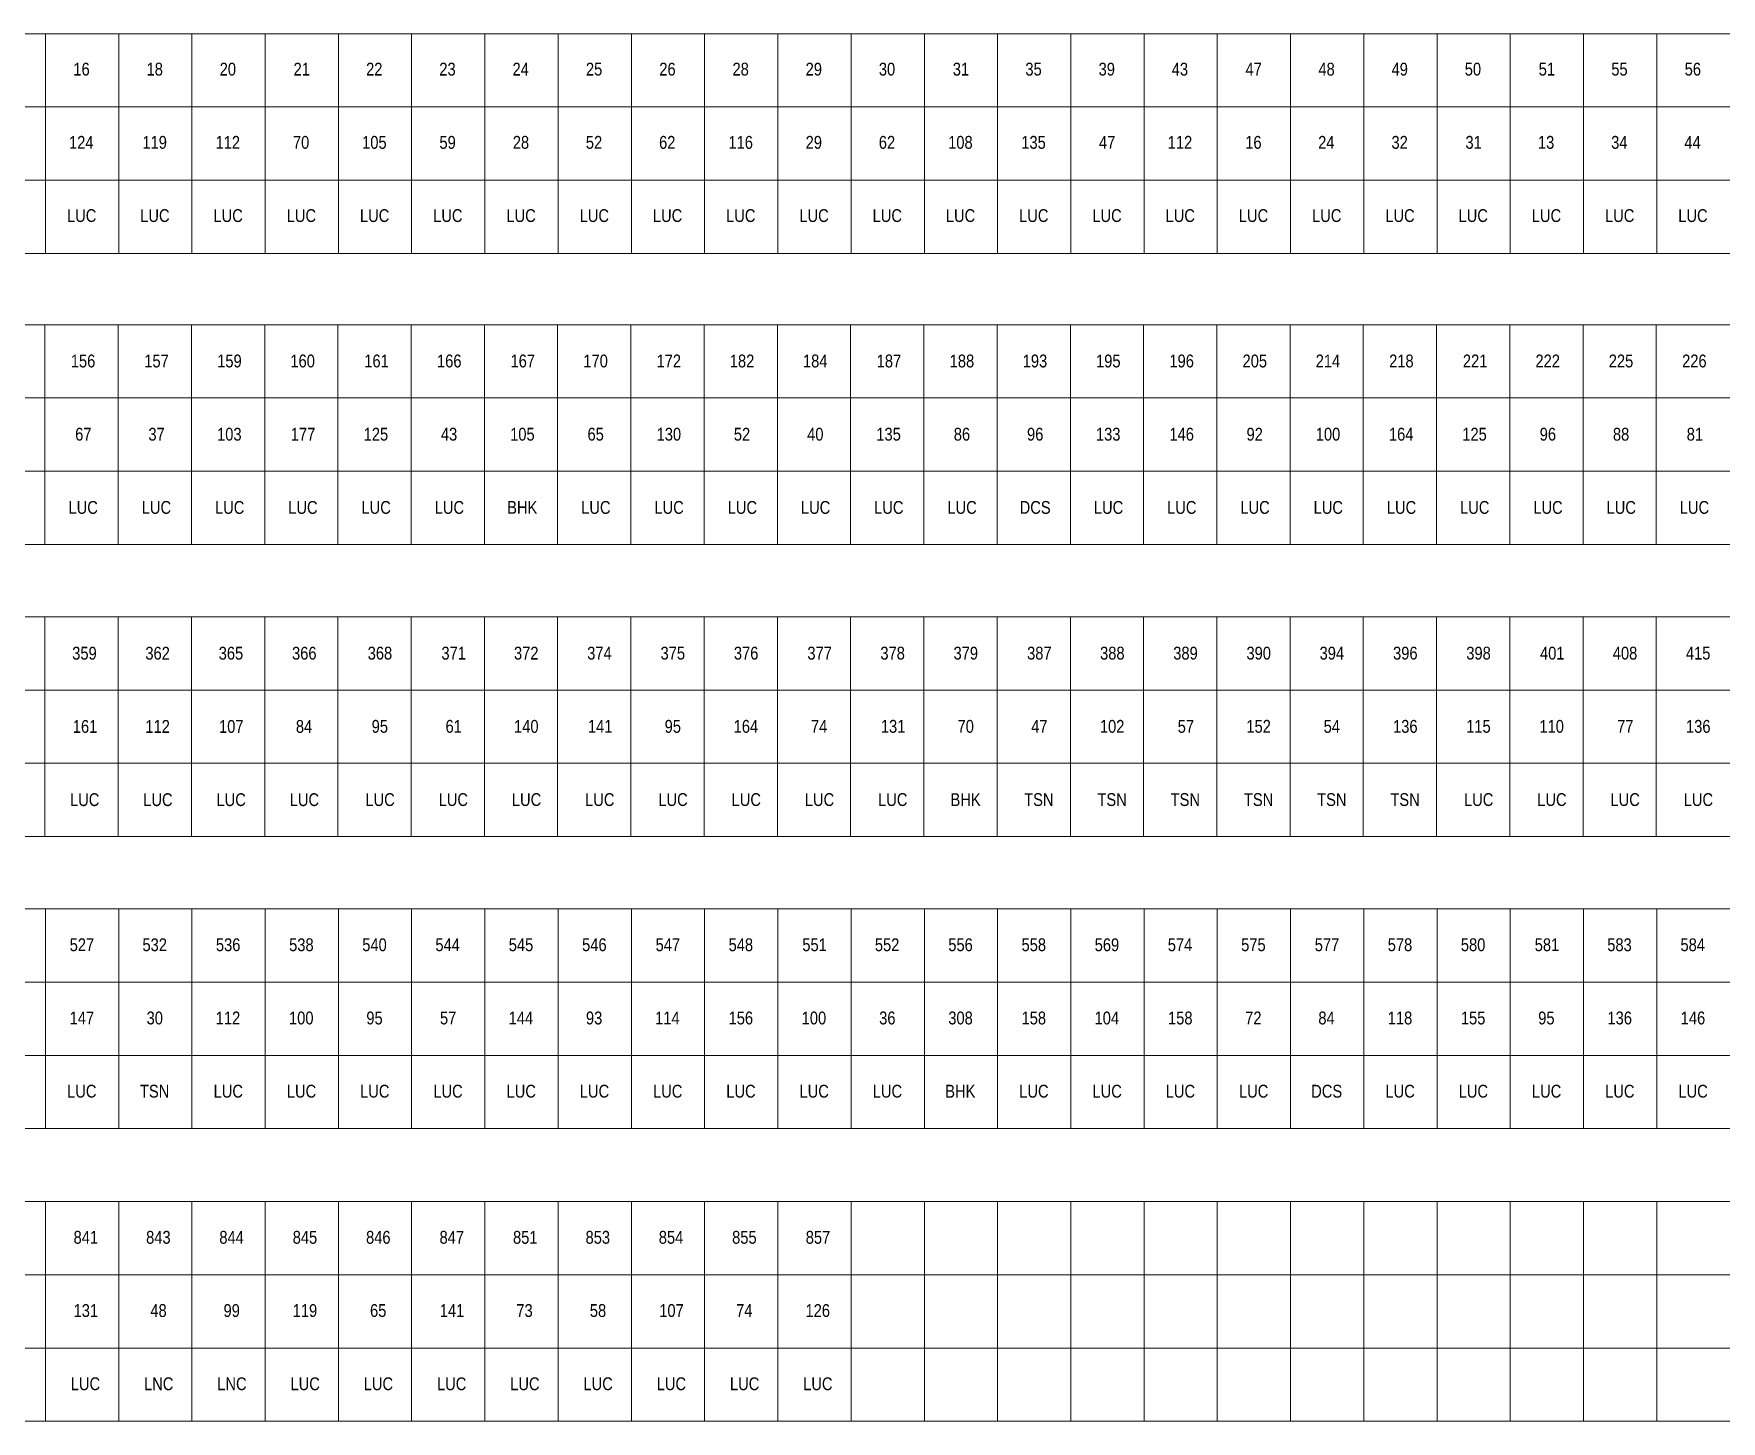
# Model space of a CAD drawing. Header units: metres. Extents: x 545779 to 547235, y 1841259 to 1843294.
# Drawn here: x 546036.8 to 546497.6, y 1841259 to 1841638 of the extents above; entities that cross this region are included whole.
import ezdxf
from ezdxf.enums import TextEntityAlignment as Align

# ---------------------------------------------------------------- set-up
doc = ezdxf.new("R2010")
doc.units = ezdxf.units.M
doc.header["$MEASUREMENT"] = 0
doc.layers.add('Level 13', color=7, linetype='Continuous', lineweight=0)
doc.layers.add('Level 61', color=7, linetype='Continuous', lineweight=0)
doc.styles.add('Style-vnarialNarrowI', font='vnarialNarrowI.shx')

# ---------------------------------------------------------------- blocks, each defined once
blk = doc.blocks.new('123')
at = {"color": 0, "linetype": 'ByBlock', "lineweight": -2, "flags": 128}
blk.add_lwpolyline([(0, -20), (1400, -20), (1400, -80), (0, -80), (0, -20)], close=True, dxfattribs=at)
for points in [[(240, -20), (240, -80)], [(260, -20), (260, -80)], [(280, -20), (280, -80)], [(300, -20), (300, -80)], [(320, -20), (320, -80)], [(340, -20), (340, -80)], [(360, -20), (360, -80)], [(380, -20), (380, -80)], [(400, -20), (400, -80)], [(420, -20), (420, -80)], [(440, -20), (440, -80)], [(460, -20), (460, -80)], [(480, -20), (480, -80)], [(500, -20), (500, -80)], [(520, -20), (520, -80)], [(540, -20), (540, -80)], [(560, -20), (560, -80)], [(580, -20), (580, -80)], [(600, -20), (600, -80)], [(620, -20), (620, -80)], [(640, -20), (640, -80)], [(660, -20), (660, -80)], [(680, -20), (680, -80)], [(0, -40), (1400, -40)], [(0, -60), (1400, -60)]]:
    blk.add_lwpolyline(points, dxfattribs=at)
blk = doc.blocks.new('N_THUA_25')
at = {"layer": 'Level 13', "color": 230, "linetype": 'Continuous', "lineweight": 0, "style": 'Style-vnarialNarrowI'}
for s, p in [('16', (0.163927, -0.01001)), ('124', (0.097401, -20.01001)), ('LUC', (0.194291, -40.01001))]:
    blk.add_text(s, height=3.49998, dxfattribs=at).set_placement(p, align=Align.MIDDLE_CENTER)
blk = doc.blocks.new('N_THUA_28')
at = {"layer": 'Level 13', "color": 230, "linetype": 'Continuous', "lineweight": 0, "style": 'Style-vnarialNarrowI'}
for s, p in [('18', (0.153379, -0.01001)), ('119', (0.13329, -20.01001)), ('LUC', (0.194291, -40.01001))]:
    blk.add_text(s, height=3.49998, dxfattribs=at).set_placement(p, align=Align.MIDDLE_CENTER)
blk = doc.blocks.new('N_THUA_31')
at = {"layer": 'Level 13', "color": 230, "linetype": 'Continuous', "lineweight": 0, "style": 'Style-vnarialNarrowI'}
for s, p in [('20', (0.11984, -0.01001)), ('112', (0.107816, -20.01001)), ('LUC', (0.194291, -40.01001))]:
    blk.add_text(s, height=3.49998, dxfattribs=at).set_placement(p, align=Align.MIDDLE_CENTER)
blk = doc.blocks.new('N_THUA_33')
at = {"layer": 'Level 13', "color": 230, "linetype": 'Continuous', "lineweight": 0, "style": 'Style-vnarialNarrowI'}
for s, p in [('21', (0.29984, -0.01001)), ('70', (0.11984, -20.01001)), ('LUC', (0.194291, -40.01001))]:
    blk.add_text(s, height=3.49998, dxfattribs=at).set_placement(p, align=Align.MIDDLE_CENTER)
blk = doc.blocks.new('N_THUA_35')
at = {"layer": 'Level 13', "color": 230, "linetype": 'Continuous', "lineweight": 0, "style": 'Style-vnarialNarrowI'}
for s, p in [('22', (0.102964, -0.01001)), ('105', (0.128831, -20.01001)), ('LUC', (0.194291, -40.01001))]:
    blk.add_text(s, height=3.49998, dxfattribs=at).set_placement(p, align=Align.MIDDLE_CENTER)
blk = doc.blocks.new('N_THUA_37')
at = {"layer": 'Level 13', "color": 230, "linetype": 'Continuous', "lineweight": 0, "style": 'Style-vnarialNarrowI'}
for s, p in [('23', (0.094633, -0.01001)), ('59', (0.128438, -20.01001)), ('LUC', (0.194291, -40.01001))]:
    blk.add_text(s, height=3.49998, dxfattribs=at).set_placement(p, align=Align.MIDDLE_CENTER)
blk = doc.blocks.new('N_THUA_39')
at = {"layer": 'Level 13', "color": 230, "linetype": 'Continuous', "lineweight": 0, "style": 'Style-vnarialNarrowI'}
for s, p in [('24', (0.092549, -0.01001)), ('28', (0.153379, -20.01001)), ('LUC', (0.194291, -40.01001))]:
    blk.add_text(s, height=3.49998, dxfattribs=at).set_placement(p, align=Align.MIDDLE_CENTER)
blk = doc.blocks.new('N_THUA_41')
at = {"layer": 'Level 13', "color": 230, "linetype": 'Continuous', "lineweight": 0, "style": 'Style-vnarialNarrowI'}
for s, p in [('25', (0.133979, -0.01001)), ('52', (0.102964, -20.01001)), ('LUC', (0.194291, -40.01001))]:
    blk.add_text(s, height=3.49998, dxfattribs=at).set_placement(p, align=Align.MIDDLE_CENTER)
blk = doc.blocks.new('N_THUA_43')
at = {"layer": 'Level 13', "color": 230, "linetype": 'Continuous', "lineweight": 0, "style": 'Style-vnarialNarrowI'}
for s, p in [('26', (0.163927, -0.01001)), ('62', (0.102964, -20.01001)), ('LUC', (0.194291, -40.01001))]:
    blk.add_text(s, height=3.49998, dxfattribs=at).set_placement(p, align=Align.MIDDLE_CENTER)
blk = doc.blocks.new('N_THUA_46')
at = {"layer": 'Level 13', "color": 230, "linetype": 'Continuous', "lineweight": 0, "style": 'Style-vnarialNarrowI'}
for s, p in [('28', (0.153379, -0.01001)), ('116', (0.158779, -20.01001)), ('LUC', (0.194291, -40.01001))]:
    blk.add_text(s, height=3.49998, dxfattribs=at).set_placement(p, align=Align.MIDDLE_CENTER)
blk = doc.blocks.new('N_THUA_48')
at = {"layer": 'Level 13', "color": 230, "linetype": 'Continuous', "lineweight": 0, "style": 'Style-vnarialNarrowI'}
for s, p in [('29', (0.128438, -0.01001)), ('29', (0.128438, -20.01001)), ('LUC', (0.194291, -40.01001))]:
    blk.add_text(s, height=3.49998, dxfattribs=at).set_placement(p, align=Align.MIDDLE_CENTER)
blk = doc.blocks.new('N_THUA_50')
at = {"layer": 'Level 13', "color": 230, "linetype": 'Continuous', "lineweight": 0, "style": 'Style-vnarialNarrowI'}
for s, p in [('30', (0.11984, -0.01001)), ('62', (0.102964, -20.01001)), ('LUC', (0.194291, -40.01001))]:
    blk.add_text(s, height=3.49998, dxfattribs=at).set_placement(p, align=Align.MIDDLE_CENTER)
blk = doc.blocks.new('N_THUA_52')
at = {"layer": 'Level 13', "color": 230, "linetype": 'Continuous', "lineweight": 0, "style": 'Style-vnarialNarrowI'}
for s, p in [('31', (0.29984, -0.01001)), ('108', (0.158231, -20.01001)), ('LUC', (0.194291, -40.01001))]:
    blk.add_text(s, height=3.49998, dxfattribs=at).set_placement(p, align=Align.MIDDLE_CENTER)
blk = doc.blocks.new('N_THUA_57')
at = {"layer": 'Level 13', "color": 230, "linetype": 'Continuous', "lineweight": 0, "style": 'Style-vnarialNarrowI'}
for s, p in [('35', (0.133979, -0.01001)), ('135', (0.128831, -20.01001)), ('LUC', (0.194291, -40.01001))]:
    blk.add_text(s, height=3.49998, dxfattribs=at).set_placement(p, align=Align.MIDDLE_CENTER)
blk = doc.blocks.new('N_THUA_62')
at = {"layer": 'Level 13', "color": 230, "linetype": 'Continuous', "lineweight": 0, "style": 'Style-vnarialNarrowI'}
for s, p in [('39', (0.128438, -0.01001)), ('47', (0.234422, -20.01001)), ('LUC', (0.194291, -40.01001))]:
    blk.add_text(s, height=3.49998, dxfattribs=at).set_placement(p, align=Align.MIDDLE_CENTER)
blk = doc.blocks.new('N_THUA_67')
at = {"layer": 'Level 13', "color": 230, "linetype": 'Continuous', "lineweight": 0, "style": 'Style-vnarialNarrowI'}
for s, p in [('43', (0.094633, -0.01001)), ('112', (0.107816, -20.01001)), ('LUC', (0.194291, -40.01001))]:
    blk.add_text(s, height=3.49998, dxfattribs=at).set_placement(p, align=Align.MIDDLE_CENTER)
blk = doc.blocks.new('N_THUA_72')
at = {"layer": 'Level 13', "color": 230, "linetype": 'Continuous', "lineweight": 0, "style": 'Style-vnarialNarrowI'}
for s, p in [('47', (0.234422, -0.01001)), ('16', (0.163927, -20.01001)), ('LUC', (0.194291, -40.01001))]:
    blk.add_text(s, height=3.49998, dxfattribs=at).set_placement(p, align=Align.MIDDLE_CENTER)
blk = doc.blocks.new('N_THUA_74')
at = {"layer": 'Level 13', "color": 230, "linetype": 'Continuous', "lineweight": 0, "style": 'Style-vnarialNarrowI'}
for s, p in [('48', (0.153379, -0.01001)), ('24', (0.092549, -20.01001)), ('LUC', (0.194291, -40.01001))]:
    blk.add_text(s, height=3.49998, dxfattribs=at).set_placement(p, align=Align.MIDDLE_CENTER)
blk = doc.blocks.new('N_THUA_76')
at = {"layer": 'Level 13', "color": 230, "linetype": 'Continuous', "lineweight": 0, "style": 'Style-vnarialNarrowI'}
for s, p in [('49', (0.128438, -0.01001)), ('32', (0.102964, -20.01001)), ('LUC', (0.194291, -40.01001))]:
    blk.add_text(s, height=3.49998, dxfattribs=at).set_placement(p, align=Align.MIDDLE_CENTER)
blk = doc.blocks.new('N_THUA_78')
at = {"layer": 'Level 13', "color": 230, "linetype": 'Continuous', "lineweight": 0, "style": 'Style-vnarialNarrowI'}
for s, p in [('50', (0.11984, -0.01001)), ('31', (0.29984, -20.01001)), ('LUC', (0.194291, -40.01001))]:
    blk.add_text(s, height=3.49998, dxfattribs=at).set_placement(p, align=Align.MIDDLE_CENTER)
blk = doc.blocks.new('N_THUA_80')
at = {"layer": 'Level 13', "color": 230, "linetype": 'Continuous', "lineweight": 0, "style": 'Style-vnarialNarrowI'}
for s, p in [('51', (0.29984, -0.01001)), ('13', (0.094633, -20.01001)), ('LUC', (0.194291, -40.01001))]:
    blk.add_text(s, height=3.49998, dxfattribs=at).set_placement(p, align=Align.MIDDLE_CENTER)
blk = doc.blocks.new('N_THUA_85')
at = {"layer": 'Level 13', "color": 230, "linetype": 'Continuous', "lineweight": 0, "style": 'Style-vnarialNarrowI'}
for s, p in [('55', (0.133979, -0.01001)), ('34', (0.092549, -20.01001)), ('LUC', (0.194291, -40.01001))]:
    blk.add_text(s, height=3.49998, dxfattribs=at).set_placement(p, align=Align.MIDDLE_CENTER)
blk = doc.blocks.new('N_THUA_87')
at = {"layer": 'Level 13', "color": 230, "linetype": 'Continuous', "lineweight": 0, "style": 'Style-vnarialNarrowI'}
for s, p in [('56', (0.163927, -0.01001)), ('44', (0.092549, -20.01001)), ('LUC', (0.194291, -40.01001))]:
    blk.add_text(s, height=3.49998, dxfattribs=at).set_placement(p, align=Align.MIDDLE_CENTER)
blk = doc.blocks.new('N_THUA_233')
at = {"layer": 'Level 13', "color": 230, "linetype": 'Continuous', "lineweight": 0, "style": 'Style-vnarialNarrowI'}
for s, p in [('156', (0.168779, -0.01001)), ('67', (0.244422, -20.01001)), ('LUC', (0.204291, -40.01001))]:
    blk.add_text(s, height=3.49998, dxfattribs=at).set_placement(p, align=Align.MIDDLE_CENTER)
blk = doc.blocks.new('N_THUA_235')
at = {"layer": 'Level 13', "color": 230, "linetype": 'Continuous', "lineweight": 0, "style": 'Style-vnarialNarrowI'}
for s, p in [('157', (0.239274, -0.01001)), ('37', (0.244422, -20.01001)), ('LUC', (0.204291, -40.01001))]:
    blk.add_text(s, height=3.49998, dxfattribs=at).set_placement(p, align=Align.MIDDLE_CENTER)
blk = doc.blocks.new('N_THUA_238')
at = {"layer": 'Level 13', "color": 230, "linetype": 'Continuous', "lineweight": 0, "style": 'Style-vnarialNarrowI'}
for s, p in [('159', (0.14329, -0.01001)), ('103', (0.109485, -20.01001)), ('LUC', (0.204291, -40.01001))]:
    blk.add_text(s, height=3.49998, dxfattribs=at).set_placement(p, align=Align.MIDDLE_CENTER)
blk = doc.blocks.new('N_THUA_240')
at = {"layer": 'Level 13', "color": 230, "linetype": 'Continuous', "lineweight": 0, "style": 'Style-vnarialNarrowI'}
for s, p in [('160', (0.134692, -0.01001)), ('177', (0.239274, -20.01001)), ('LUC', (0.204291, -40.01001))]:
    blk.add_text(s, height=3.49998, dxfattribs=at).set_placement(p, align=Align.MIDDLE_CENTER)
blk = doc.blocks.new('N_THUA_242')
at = {"layer": 'Level 13', "color": 230, "linetype": 'Continuous', "lineweight": 0, "style": 'Style-vnarialNarrowI'}
for s, p in [('161', (0.304692, -0.01001)), ('125', (0.138831, -20.01001)), ('LUC', (0.204291, -40.01001))]:
    blk.add_text(s, height=3.49998, dxfattribs=at).set_placement(p, align=Align.MIDDLE_CENTER)
blk = doc.blocks.new('N_THUA_248')
at = {"layer": 'Level 13', "color": 230, "linetype": 'Continuous', "lineweight": 0, "style": 'Style-vnarialNarrowI'}
for s, p in [('166', (0.168779, -0.01001)), ('43', (0.104633, -20.01001)), ('LUC', (0.204291, -40.01001))]:
    blk.add_text(s, height=3.49998, dxfattribs=at).set_placement(p, align=Align.MIDDLE_CENTER)
blk = doc.blocks.new('N_THUA_250')
at = {"layer": 'Level 13', "color": 230, "linetype": 'Continuous', "lineweight": 0, "style": 'Style-vnarialNarrowI'}
for s, p in [('167', (0.239274, -0.01001)), ('105', (0.138831, -20.01001)), ('BHK', (0.100368, -40.01001))]:
    blk.add_text(s, height=3.49998, dxfattribs=at).set_placement(p, align=Align.MIDDLE_CENTER)
blk = doc.blocks.new('N_THUA_254')
at = {"layer": 'Level 13', "color": 230, "linetype": 'Continuous', "lineweight": 0, "style": 'Style-vnarialNarrowI'}
for s, p in [('170', (0.134692, -0.01001)), ('65', (0.143979, -20.01001)), ('LUC', (0.204291, -40.01001))]:
    blk.add_text(s, height=3.49998, dxfattribs=at).set_placement(p, align=Align.MIDDLE_CENTER)
blk = doc.blocks.new('N_THUA_257')
at = {"layer": 'Level 13', "color": 230, "linetype": 'Continuous', "lineweight": 0, "style": 'Style-vnarialNarrowI'}
for s, p in [('172', (0.117816, -0.01001)), ('130', (0.134692, -20.01001)), ('LUC', (0.204291, -40.01001))]:
    blk.add_text(s, height=3.49998, dxfattribs=at).set_placement(p, align=Align.MIDDLE_CENTER)
blk = doc.blocks.new('N_THUA_267')
at = {"layer": 'Level 13', "color": 230, "linetype": 'Continuous', "lineweight": 0, "style": 'Style-vnarialNarrowI'}
for s, p in [('182', (0.117816, -0.01001)), ('52', (0.112964, -20.01001)), ('LUC', (0.204291, -40.01001))]:
    blk.add_text(s, height=3.49998, dxfattribs=at).set_placement(p, align=Align.MIDDLE_CENTER)
blk = doc.blocks.new('N_THUA_270')
at = {"layer": 'Level 13', "color": 230, "linetype": 'Continuous', "lineweight": 0, "style": 'Style-vnarialNarrowI'}
for s, p in [('184', (0.107401, -0.01001)), ('40', (0.12984, -20.01001)), ('LUC', (0.204291, -40.01001))]:
    blk.add_text(s, height=3.49998, dxfattribs=at).set_placement(p, align=Align.MIDDLE_CENTER)
blk = doc.blocks.new('N_THUA_274')
at = {"layer": 'Level 13', "color": 230, "linetype": 'Continuous', "lineweight": 0, "style": 'Style-vnarialNarrowI'}
for s, p in [('187', (0.239274, -0.01001)), ('135', (0.138831, -20.01001)), ('LUC', (0.204291, -40.01001))]:
    blk.add_text(s, height=3.49998, dxfattribs=at).set_placement(p, align=Align.MIDDLE_CENTER)
blk = doc.blocks.new('N_THUA_276')
at = {"layer": 'Level 13', "color": 230, "linetype": 'Continuous', "lineweight": 0, "style": 'Style-vnarialNarrowI'}
for s, p in [('188', (0.168231, -0.01001)), ('86', (0.173927, -20.01001)), ('LUC', (0.204291, -40.01001))]:
    blk.add_text(s, height=3.49998, dxfattribs=at).set_placement(p, align=Align.MIDDLE_CENTER)
blk = doc.blocks.new('N_THUA_282')
at = {"layer": 'Level 13', "color": 230, "linetype": 'Continuous', "lineweight": 0, "style": 'Style-vnarialNarrowI'}
for s, p in [('193', (0.109485, -0.01001)), ('96', (0.173927, -20.01001)), ('DCS', (0.156523, -40.01001))]:
    blk.add_text(s, height=3.49998, dxfattribs=at).set_placement(p, align=Align.MIDDLE_CENTER)
blk = doc.blocks.new('N_THUA_285')
at = {"layer": 'Level 13', "color": 230, "linetype": 'Continuous', "lineweight": 0, "style": 'Style-vnarialNarrowI'}
for s, p in [('195', (0.138831, -0.01001)), ('133', (0.109485, -20.01001)), ('LUC', (0.204291, -40.01001))]:
    blk.add_text(s, height=3.49998, dxfattribs=at).set_placement(p, align=Align.MIDDLE_CENTER)
blk = doc.blocks.new('N_THUA_287')
at = {"layer": 'Level 13', "color": 230, "linetype": 'Continuous', "lineweight": 0, "style": 'Style-vnarialNarrowI'}
for s, p in [('196', (0.168779, -0.01001)), ('146', (0.168779, -20.01001)), ('LUC', (0.204291, -40.01001))]:
    blk.add_text(s, height=3.49998, dxfattribs=at).set_placement(p, align=Align.MIDDLE_CENTER)
blk = doc.blocks.new('N_THUA_297')
at = {"layer": 'Level 13', "color": 230, "linetype": 'Continuous', "lineweight": 0, "style": 'Style-vnarialNarrowI'}
for s, p in [('205', (0.138831, -0.01001)), ('92', (0.112964, -20.01001)), ('LUC', (0.204291, -40.01001))]:
    blk.add_text(s, height=3.49998, dxfattribs=at).set_placement(p, align=Align.MIDDLE_CENTER)
blk = doc.blocks.new('N_THUA_307')
at = {"layer": 'Level 13', "color": 230, "linetype": 'Continuous', "lineweight": 0, "style": 'Style-vnarialNarrowI'}
for s, p in [('214', (0.107401, -0.01001)), ('100', (0.134692, -20.01001)), ('LUC', (0.204291, -40.01001))]:
    blk.add_text(s, height=3.49998, dxfattribs=at).set_placement(p, align=Align.MIDDLE_CENTER)
blk = doc.blocks.new('N_THUA_311')
at = {"layer": 'Level 13', "color": 230, "linetype": 'Continuous', "lineweight": 0, "style": 'Style-vnarialNarrowI'}
for s, p in [('218', (0.168231, -0.01001)), ('164', (0.107401, -20.01001)), ('LUC', (0.204291, -40.01001))]:
    blk.add_text(s, height=3.49998, dxfattribs=at).set_placement(p, align=Align.MIDDLE_CENTER)
blk = doc.blocks.new('N_THUA_315')
at = {"layer": 'Level 13', "color": 230, "linetype": 'Continuous', "lineweight": 0, "style": 'Style-vnarialNarrowI'}
for s, p in [('221', (0.304692, -0.01001)), ('125', (0.138831, -20.01001)), ('LUC', (0.204291, -40.01001))]:
    blk.add_text(s, height=3.49998, dxfattribs=at).set_placement(p, align=Align.MIDDLE_CENTER)
blk = doc.blocks.new('N_THUA_317')
at = {"layer": 'Level 13', "color": 230, "linetype": 'Continuous', "lineweight": 0, "style": 'Style-vnarialNarrowI'}
for s, p in [('222', (0.117816, -0.01001)), ('96', (0.173927, -20.01001)), ('LUC', (0.204291, -40.01001))]:
    blk.add_text(s, height=3.49998, dxfattribs=at).set_placement(p, align=Align.MIDDLE_CENTER)
blk = doc.blocks.new('N_THUA_321')
at = {"layer": 'Level 13', "color": 230, "linetype": 'Continuous', "lineweight": 0, "style": 'Style-vnarialNarrowI'}
for s, p in [('225', (0.138831, -0.01001)), ('88', (0.163379, -20.01001)), ('LUC', (0.204291, -40.01001))]:
    blk.add_text(s, height=3.49998, dxfattribs=at).set_placement(p, align=Align.MIDDLE_CENTER)
blk = doc.blocks.new('N_THUA_323')
at = {"layer": 'Level 13', "color": 230, "linetype": 'Continuous', "lineweight": 0, "style": 'Style-vnarialNarrowI'}
for s, p in [('226', (0.168779, -0.01001)), ('81', (0.30984, -20.01001)), ('LUC', (0.204291, -40.01001))]:
    blk.add_text(s, height=3.49998, dxfattribs=at).set_placement(p, align=Align.MIDDLE_CENTER)
blk = doc.blocks.new('N_THUA_499')
at = {"layer": 'Level 13', "color": 230, "linetype": 'Continuous', "lineweight": 0, "style": 'Style-vnarialNarrowI'}
for s, p in [('359', (0.14329, -0.02001)), ('161', (0.304692, -20.02001)), ('LUC', (0.204291, -40.02001))]:
    blk.add_text(s, height=3.49998, dxfattribs=at).set_placement(p, align=Align.MIDDLE_CENTER)
blk = doc.blocks.new('N_THUA_502')
at = {"layer": 'Level 13', "color": 230, "linetype": 'Continuous', "lineweight": 0, "style": 'Style-vnarialNarrowI'}
for s, p in [('362', (0.117816, -0.02001)), ('112', (0.117816, -20.02001)), ('LUC', (0.204291, -40.02001))]:
    blk.add_text(s, height=3.49998, dxfattribs=at).set_placement(p, align=Align.MIDDLE_CENTER)
blk = doc.blocks.new('N_THUA_506')
at = {"layer": 'Level 13', "color": 230, "linetype": 'Continuous', "lineweight": 0, "style": 'Style-vnarialNarrowI'}
for s, p in [('365', (0.138831, -0.02001)), ('107', (0.239274, -20.02001)), ('LUC', (0.204291, -40.02001))]:
    blk.add_text(s, height=3.49998, dxfattribs=at).set_placement(p, align=Align.MIDDLE_CENTER)
blk = doc.blocks.new('N_THUA_508')
at = {"layer": 'Level 13', "color": 230, "linetype": 'Continuous', "lineweight": 0, "style": 'Style-vnarialNarrowI'}
for s, p in [('366', (0.168779, -0.02001)), ('84', (0.102549, -20.02001)), ('LUC', (0.204291, -40.02001))]:
    blk.add_text(s, height=3.49998, dxfattribs=at).set_placement(p, align=Align.MIDDLE_CENTER)
blk = doc.blocks.new('N_THUA_511')
at = {"layer": 'Level 13', "color": 230, "linetype": 'Continuous', "lineweight": 0, "style": 'Style-vnarialNarrowI'}
for s, p in [('368', (0.148231, -0.00001)), ('95', (0.123979, -20.00001)), ('LUC', (0.184291, -40.00001))]:
    blk.add_text(s, height=3.49998, dxfattribs=at).set_placement(p, align=Align.MIDDLE_CENTER)
blk = doc.blocks.new('N_THUA_515')
at = {"layer": 'Level 13', "color": 230, "linetype": 'Continuous', "lineweight": 0, "style": 'Style-vnarialNarrowI'}
for s, p in [('371', (0.284692, -0.00001)), ('61', (0.28984, -20.00001)), ('LUC', (0.184291, -40.00001))]:
    blk.add_text(s, height=3.49998, dxfattribs=at).set_placement(p, align=Align.MIDDLE_CENTER)
blk = doc.blocks.new('N_THUA_517')
at = {"layer": 'Level 13', "color": 230, "linetype": 'Continuous', "lineweight": 0, "style": 'Style-vnarialNarrowI'}
for s, p in [('372', (0.097816, -0.00001)), ('140', (0.114692, -20.00001)), ('LUC', (0.184291, -40.00001))]:
    blk.add_text(s, height=3.49998, dxfattribs=at).set_placement(p, align=Align.MIDDLE_CENTER)
blk = doc.blocks.new('N_THUA_520')
at = {"layer": 'Level 13', "color": 230, "linetype": 'Continuous', "lineweight": 0, "style": 'Style-vnarialNarrowI'}
for s, p in [('374', (0.087401, -0.00001)), ('141', (0.284692, -20.00001)), ('LUC', (0.184291, -40.00001))]:
    blk.add_text(s, height=3.49998, dxfattribs=at).set_placement(p, align=Align.MIDDLE_CENTER)
blk = doc.blocks.new('N_THUA_522')
at = {"layer": 'Level 13', "color": 230, "linetype": 'Continuous', "lineweight": 0, "style": 'Style-vnarialNarrowI'}
for s, p in [('375', (0.118831, -0.00001)), ('95', (0.123979, -20.00001)), ('LUC', (0.184291, -40.00001))]:
    blk.add_text(s, height=3.49998, dxfattribs=at).set_placement(p, align=Align.MIDDLE_CENTER)
blk = doc.blocks.new('N_THUA_524')
at = {"layer": 'Level 13', "color": 230, "linetype": 'Continuous', "lineweight": 0, "style": 'Style-vnarialNarrowI'}
for s, p in [('376', (0.148779, -0.00001)), ('164', (0.087401, -20.00001)), ('LUC', (0.184291, -40.00001))]:
    blk.add_text(s, height=3.49998, dxfattribs=at).set_placement(p, align=Align.MIDDLE_CENTER)
blk = doc.blocks.new('N_THUA_526')
at = {"layer": 'Level 13', "color": 230, "linetype": 'Continuous', "lineweight": 0, "style": 'Style-vnarialNarrowI'}
for s, p in [('377', (0.219274, -0.00001)), ('74', (0.082549, -20.00001)), ('LUC', (0.184291, -40.00001))]:
    blk.add_text(s, height=3.49998, dxfattribs=at).set_placement(p, align=Align.MIDDLE_CENTER)
blk = doc.blocks.new('N_THUA_528')
at = {"layer": 'Level 13', "color": 230, "linetype": 'Continuous', "lineweight": 0, "style": 'Style-vnarialNarrowI'}
for s, p in [('378', (0.148231, -0.00001)), ('131', (0.284692, -20.00001)), ('LUC', (0.184291, -40.00001))]:
    blk.add_text(s, height=3.49998, dxfattribs=at).set_placement(p, align=Align.MIDDLE_CENTER)
blk = doc.blocks.new('N_THUA_530')
at = {"layer": 'Level 13', "color": 230, "linetype": 'Continuous', "lineweight": 0, "style": 'Style-vnarialNarrowI'}
for s, p in [('379', (0.12329, -0.00001)), ('70', (0.10984, -20.00001)), ('BHK', (0.080368, -40.00001))]:
    blk.add_text(s, height=3.49998, dxfattribs=at).set_placement(p, align=Align.MIDDLE_CENTER)
blk = doc.blocks.new('N_THUA_539')
at = {"layer": 'Level 13', "color": 230, "linetype": 'Continuous', "lineweight": 0, "style": 'Style-vnarialNarrowI'}
for s, p in [('387', (0.219274, -0.00001)), ('47', (0.224422, -20.00001)), ('TSN', (0.080338, -40.00001))]:
    blk.add_text(s, height=3.49998, dxfattribs=at).set_placement(p, align=Align.MIDDLE_CENTER)
blk = doc.blocks.new('N_THUA_541')
at = {"layer": 'Level 13', "color": 230, "linetype": 'Continuous', "lineweight": 0, "style": 'Style-vnarialNarrowI'}
for s, p in [('388', (0.148231, -0.00001)), ('102', (0.097816, -20.00001)), ('TSN', (0.080338, -40.00001))]:
    blk.add_text(s, height=3.49998, dxfattribs=at).set_placement(p, align=Align.MIDDLE_CENTER)
blk = doc.blocks.new('N_THUA_543')
at = {"layer": 'Level 13', "color": 230, "linetype": 'Continuous', "lineweight": 0, "style": 'Style-vnarialNarrowI'}
for s, p in [('389', (0.12329, -0.00001)), ('57', (0.224422, -20.00001)), ('TSN', (0.080338, -40.00001))]:
    blk.add_text(s, height=3.49998, dxfattribs=at).set_placement(p, align=Align.MIDDLE_CENTER)
blk = doc.blocks.new('N_THUA_545')
at = {"layer": 'Level 13', "color": 230, "linetype": 'Continuous', "lineweight": 0, "style": 'Style-vnarialNarrowI'}
for s, p in [('390', (0.114692, -0.00001)), ('152', (0.097816, -20.00001)), ('TSN', (0.080338, -40.00001))]:
    blk.add_text(s, height=3.49998, dxfattribs=at).set_placement(p, align=Align.MIDDLE_CENTER)
blk = doc.blocks.new('N_THUA_550')
at = {"layer": 'Level 13', "color": 230, "linetype": 'Continuous', "lineweight": 0, "style": 'Style-vnarialNarrowI'}
for s, p in [('394', (0.087401, -0.00001)), ('54', (0.082549, -20.00001)), ('TSN', (0.080338, -40.00001))]:
    blk.add_text(s, height=3.49998, dxfattribs=at).set_placement(p, align=Align.MIDDLE_CENTER)
blk = doc.blocks.new('N_THUA_553')
at = {"layer": 'Level 13', "color": 230, "linetype": 'Continuous', "lineweight": 0, "style": 'Style-vnarialNarrowI'}
for s, p in [('396', (0.148779, -0.00001)), ('136', (0.148779, -20.00001)), ('TSN', (0.080338, -40.00001))]:
    blk.add_text(s, height=3.49998, dxfattribs=at).set_placement(p, align=Align.MIDDLE_CENTER)
blk = doc.blocks.new('N_THUA_556')
at = {"layer": 'Level 13', "color": 230, "linetype": 'Continuous', "lineweight": 0, "style": 'Style-vnarialNarrowI'}
for s, p in [('398', (0.148231, -0.00001)), ('115', (0.118831, -20.00001)), ('LUC', (0.184291, -40.00001))]:
    blk.add_text(s, height=3.49998, dxfattribs=at).set_placement(p, align=Align.MIDDLE_CENTER)
blk = doc.blocks.new('N_THUA_560')
at = {"layer": 'Level 13', "color": 230, "linetype": 'Continuous', "lineweight": 0, "style": 'Style-vnarialNarrowI'}
for s, p in [('401', (0.284692, -0.00001)), ('110', (0.114692, -20.00001)), ('LUC', (0.184291, -40.00001))]:
    blk.add_text(s, height=3.49998, dxfattribs=at).set_placement(p, align=Align.MIDDLE_CENTER)
blk = doc.blocks.new('N_THUA_568')
at = {"layer": 'Level 13', "color": 230, "linetype": 'Continuous', "lineweight": 0, "style": 'Style-vnarialNarrowI'}
for s, p in [('408', (0.148231, -0.00001)), ('77', (0.224422, -20.00001)), ('LUC', (0.184291, -40.00001))]:
    blk.add_text(s, height=3.49998, dxfattribs=at).set_placement(p, align=Align.MIDDLE_CENTER)
blk = doc.blocks.new('N_THUA_576')
at = {"layer": 'Level 13', "color": 230, "linetype": 'Continuous', "lineweight": 0, "style": 'Style-vnarialNarrowI'}
for s, p in [('415', (0.118831, -0.00001)), ('136', (0.148779, -20.00001)), ('LUC', (0.184291, -40.00001))]:
    blk.add_text(s, height=3.49998, dxfattribs=at).set_placement(p, align=Align.MIDDLE_CENTER)
blk = doc.blocks.new('N_THUA_731')
at = {"layer": 'Level 13', "color": 230, "linetype": 'Continuous', "lineweight": 0, "style": 'Style-vnarialNarrowI'}
for s, p in [('527', (0.199274, -0.02001)), ('147', (0.199274, -20.02001)), ('LUC', (0.164291, -40.02001))]:
    blk.add_text(s, height=3.49998, dxfattribs=at).set_placement(p, align=Align.MIDDLE_CENTER)
blk = doc.blocks.new('N_THUA_737')
at = {"layer": 'Level 13', "color": 230, "linetype": 'Continuous', "lineweight": 0, "style": 'Style-vnarialNarrowI'}
for s, p in [('532', (0.077816, -0.02001)), ('30', (0.08984, -20.02001)), ('TSN', (0.060338, -40.02001))]:
    blk.add_text(s, height=3.49998, dxfattribs=at).set_placement(p, align=Align.MIDDLE_CENTER)
blk = doc.blocks.new('N_THUA_742')
at = {"layer": 'Level 13', "color": 230, "linetype": 'Continuous', "lineweight": 0, "style": 'Style-vnarialNarrowI'}
for s, p in [('536', (0.128779, -0.02001)), ('112', (0.077816, -20.02001)), ('LUC', (0.164291, -40.02001))]:
    blk.add_text(s, height=3.49998, dxfattribs=at).set_placement(p, align=Align.MIDDLE_CENTER)
blk = doc.blocks.new('N_THUA_745')
at = {"layer": 'Level 13', "color": 230, "linetype": 'Continuous', "lineweight": 0, "style": 'Style-vnarialNarrowI'}
for s, p in [('538', (0.128231, -0.02001)), ('100', (0.094692, -20.02001)), ('LUC', (0.164291, -40.02001))]:
    blk.add_text(s, height=3.49998, dxfattribs=at).set_placement(p, align=Align.MIDDLE_CENTER)
blk = doc.blocks.new('N_THUA_748')
at = {"layer": 'Level 13', "color": 230, "linetype": 'Continuous', "lineweight": 0, "style": 'Style-vnarialNarrowI'}
for s, p in [('540', (0.094692, -0.02001)), ('95', (0.103979, -20.02001)), ('LUC', (0.164291, -40.02001))]:
    blk.add_text(s, height=3.49998, dxfattribs=at).set_placement(p, align=Align.MIDDLE_CENTER)
blk = doc.blocks.new('N_THUA_753')
at = {"layer": 'Level 13', "color": 230, "linetype": 'Continuous', "lineweight": 0, "style": 'Style-vnarialNarrowI'}
for s, p in [('544', (0.067401, -0.02001)), ('57', (0.204422, -20.02001)), ('LUC', (0.164291, -40.02001))]:
    blk.add_text(s, height=3.49998, dxfattribs=at).set_placement(p, align=Align.MIDDLE_CENTER)
blk = doc.blocks.new('N_THUA_755')
at = {"layer": 'Level 13', "color": 230, "linetype": 'Continuous', "lineweight": 0, "style": 'Style-vnarialNarrowI'}
for s, p in [('545', (0.098831, -0.02001)), ('144', (0.067401, -20.02001)), ('LUC', (0.164291, -40.02001))]:
    blk.add_text(s, height=3.49998, dxfattribs=at).set_placement(p, align=Align.MIDDLE_CENTER)
blk = doc.blocks.new('N_THUA_757')
at = {"layer": 'Level 13', "color": 230, "linetype": 'Continuous', "lineweight": 0, "style": 'Style-vnarialNarrowI'}
for s, p in [('546', (0.128779, -0.02001)), ('93', (0.064633, -20.02001)), ('LUC', (0.164291, -40.02001))]:
    blk.add_text(s, height=3.49998, dxfattribs=at).set_placement(p, align=Align.MIDDLE_CENTER)
blk = doc.blocks.new('N_THUA_759')
at = {"layer": 'Level 13', "color": 230, "linetype": 'Continuous', "lineweight": 0, "style": 'Style-vnarialNarrowI'}
for s, p in [('547', (0.199274, -0.02001)), ('114', (0.067401, -20.02001)), ('LUC', (0.164291, -40.02001))]:
    blk.add_text(s, height=3.49998, dxfattribs=at).set_placement(p, align=Align.MIDDLE_CENTER)
blk = doc.blocks.new('N_THUA_761')
at = {"layer": 'Level 13', "color": 230, "linetype": 'Continuous', "lineweight": 0, "style": 'Style-vnarialNarrowI'}
for s, p in [('548', (0.128231, -0.02001)), ('156', (0.128779, -20.02001)), ('LUC', (0.164291, -40.02001))]:
    blk.add_text(s, height=3.49998, dxfattribs=at).set_placement(p, align=Align.MIDDLE_CENTER)
blk = doc.blocks.new('N_THUA_765')
at = {"layer": 'Level 13', "color": 230, "linetype": 'Continuous', "lineweight": 0, "style": 'Style-vnarialNarrowI'}
for s, p in [('551', (0.264692, -0.02001)), ('100', (0.094692, -20.02001)), ('LUC', (0.164291, -40.02001))]:
    blk.add_text(s, height=3.49998, dxfattribs=at).set_placement(p, align=Align.MIDDLE_CENTER)
blk = doc.blocks.new('N_THUA_767')
at = {"layer": 'Level 13', "color": 230, "linetype": 'Continuous', "lineweight": 0, "style": 'Style-vnarialNarrowI'}
for s, p in [('552', (0.077816, -0.02001)), ('36', (0.133927, -20.02001)), ('LUC', (0.164291, -40.02001))]:
    blk.add_text(s, height=3.49998, dxfattribs=at).set_placement(p, align=Align.MIDDLE_CENTER)
blk = doc.blocks.new('N_THUA_772')
at = {"layer": 'Level 13', "color": 230, "linetype": 'Continuous', "lineweight": 0, "style": 'Style-vnarialNarrowI'}
for s, p in [('556', (0.128779, -0.02001)), ('308', (0.128231, -20.02001)), ('BHK', (0.060368, -40.02001))]:
    blk.add_text(s, height=3.49998, dxfattribs=at).set_placement(p, align=Align.MIDDLE_CENTER)
blk = doc.blocks.new('N_THUA_775')
at = {"layer": 'Level 13', "color": 230, "linetype": 'Continuous', "lineweight": 0, "style": 'Style-vnarialNarrowI'}
for s, p in [('558', (0.128231, -0.02001)), ('158', (0.128231, -20.02001)), ('LUC', (0.164291, -40.02001))]:
    blk.add_text(s, height=3.49998, dxfattribs=at).set_placement(p, align=Align.MIDDLE_CENTER)
blk = doc.blocks.new('N_THUA_787')
at = {"layer": 'Level 13', "color": 230, "linetype": 'Continuous', "lineweight": 0, "style": 'Style-vnarialNarrowI'}
for s, p in [('569', (0.10329, -0.02001)), ('104', (0.067401, -20.02001)), ('LUC', (0.164291, -40.02001))]:
    blk.add_text(s, height=3.49998, dxfattribs=at).set_placement(p, align=Align.MIDDLE_CENTER)
blk = doc.blocks.new('N_THUA_791')
at = {"layer": 'Level 13', "color": 230, "linetype": 'Continuous', "lineweight": 0, "style": 'Style-vnarialNarrowI'}
for s, p in [('574', (0.067401, -0.02001)), ('158', (0.128231, -20.02001)), ('LUC', (0.164291, -40.02001))]:
    blk.add_text(s, height=3.49998, dxfattribs=at).set_placement(p, align=Align.MIDDLE_CENTER)
blk = doc.blocks.new('N_THUA_793')
at = {"layer": 'Level 13', "color": 230, "linetype": 'Continuous', "lineweight": 0, "style": 'Style-vnarialNarrowI'}
for s, p in [('575', (0.098831, -0.02001)), ('72', (0.072964, -20.02001)), ('LUC', (0.164291, -40.02001))]:
    blk.add_text(s, height=3.49998, dxfattribs=at).set_placement(p, align=Align.MIDDLE_CENTER)
blk = doc.blocks.new('N_THUA_796')
at = {"layer": 'Level 13', "color": 230, "linetype": 'Continuous', "lineweight": 0, "style": 'Style-vnarialNarrowI'}
for s, p in [('577', (0.199274, -0.02001)), ('84', (0.062549, -20.02001)), ('DCS', (0.116523, -40.02001))]:
    blk.add_text(s, height=3.49998, dxfattribs=at).set_placement(p, align=Align.MIDDLE_CENTER)
blk = doc.blocks.new('N_THUA_798')
at = {"layer": 'Level 13', "color": 230, "linetype": 'Continuous', "lineweight": 0, "style": 'Style-vnarialNarrowI'}
for s, p in [('578', (0.128231, -0.02001)), ('118', (0.128231, -20.02001)), ('LUC', (0.164291, -40.02001))]:
    blk.add_text(s, height=3.49998, dxfattribs=at).set_placement(p, align=Align.MIDDLE_CENTER)
blk = doc.blocks.new('N_THUA_801')
at = {"layer": 'Level 13', "color": 230, "linetype": 'Continuous', "lineweight": 0, "style": 'Style-vnarialNarrowI'}
for s, p in [('580', (0.094692, -0.02001)), ('155', (0.098831, -20.02001)), ('LUC', (0.164291, -40.02001))]:
    blk.add_text(s, height=3.49998, dxfattribs=at).set_placement(p, align=Align.MIDDLE_CENTER)
blk = doc.blocks.new('N_THUA_803')
at = {"layer": 'Level 13', "color": 230, "linetype": 'Continuous', "lineweight": 0, "style": 'Style-vnarialNarrowI'}
for s, p in [('581', (0.264692, -0.02001)), ('95', (0.103979, -20.02001)), ('LUC', (0.164291, -40.02001))]:
    blk.add_text(s, height=3.49998, dxfattribs=at).set_placement(p, align=Align.MIDDLE_CENTER)
blk = doc.blocks.new('N_THUA_806')
at = {"layer": 'Level 13', "color": 230, "linetype": 'Continuous', "lineweight": 0, "style": 'Style-vnarialNarrowI'}
for s, p in [('583', (0.069485, -0.02001)), ('136', (0.128779, -20.02001)), ('LUC', (0.164291, -40.02001))]:
    blk.add_text(s, height=3.49998, dxfattribs=at).set_placement(p, align=Align.MIDDLE_CENTER)
blk = doc.blocks.new('N_THUA_808')
at = {"layer": 'Level 13', "color": 230, "linetype": 'Continuous', "lineweight": 0, "style": 'Style-vnarialNarrowI'}
for s, p in [('584', (0.067401, -0.02001)), ('146', (0.128779, -20.02001)), ('LUC', (0.164291, -40.02001))]:
    blk.add_text(s, height=3.49998, dxfattribs=at).set_placement(p, align=Align.MIDDLE_CENTER)
blk = doc.blocks.new('N_THUA_1084')
at = {"layer": 'Level 13', "color": 230, "linetype": 'Continuous', "lineweight": 0, "style": 'Style-vnarialNarrowI'}
for s, p in [('841', (0.274692, -0.05001)), ('131', (0.274692, -20.05001)), ('LUC', (0.174291, -40.05001))]:
    blk.add_text(s, height=3.49998, dxfattribs=at).set_placement(p, align=Align.MIDDLE_CENTER)
blk = doc.blocks.new('N_THUA_1087')
at = {"layer": 'Level 13', "color": 230, "linetype": 'Continuous', "lineweight": 0, "style": 'Style-vnarialNarrowI'}
for s, p in [('843', (0.079485, -0.05001)), ('48', (0.133379, -20.05001)), ('LNC', (0.174291, -40.05001))]:
    blk.add_text(s, height=3.49998, dxfattribs=at).set_placement(p, align=Align.MIDDLE_CENTER)
blk = doc.blocks.new('N_THUA_1089')
at = {"layer": 'Level 13', "color": 230, "linetype": 'Continuous', "lineweight": 0, "style": 'Style-vnarialNarrowI'}
for s, p in [('844', (0.077401, -0.05001)), ('99', (0.108438, -20.05001)), ('LNC', (0.174291, -40.05001))]:
    blk.add_text(s, height=3.49998, dxfattribs=at).set_placement(p, align=Align.MIDDLE_CENTER)
blk = doc.blocks.new('N_THUA_1091')
at = {"layer": 'Level 13', "color": 230, "linetype": 'Continuous', "lineweight": 0, "style": 'Style-vnarialNarrowI'}
for s, p in [('845', (0.108831, -0.05001)), ('119', (0.11329, -20.05001)), ('LUC', (0.174291, -40.05001))]:
    blk.add_text(s, height=3.49998, dxfattribs=at).set_placement(p, align=Align.MIDDLE_CENTER)
blk = doc.blocks.new('N_THUA_1093')
at = {"layer": 'Level 13', "color": 230, "linetype": 'Continuous', "lineweight": 0, "style": 'Style-vnarialNarrowI'}
for s, p in [('846', (0.138779, -0.05001)), ('65', (0.113979, -20.05001)), ('LUC', (0.174291, -40.05001))]:
    blk.add_text(s, height=3.49998, dxfattribs=at).set_placement(p, align=Align.MIDDLE_CENTER)
blk = doc.blocks.new('N_THUA_1095')
at = {"layer": 'Level 13', "color": 230, "linetype": 'Continuous', "lineweight": 0, "style": 'Style-vnarialNarrowI'}
for s, p in [('847', (0.209274, -0.05001)), ('141', (0.274692, -20.05001)), ('LUC', (0.174291, -40.05001))]:
    blk.add_text(s, height=3.49998, dxfattribs=at).set_placement(p, align=Align.MIDDLE_CENTER)
blk = doc.blocks.new('N_THUA_1100')
at = {"layer": 'Level 13', "color": 230, "linetype": 'Continuous', "lineweight": 0, "style": 'Style-vnarialNarrowI'}
for s, p in [('851', (0.274692, -0.05001)), ('73', (0.074633, -20.05001)), ('LUC', (0.174291, -40.05001))]:
    blk.add_text(s, height=3.49998, dxfattribs=at).set_placement(p, align=Align.MIDDLE_CENTER)
blk = doc.blocks.new('N_THUA_1103')
at = {"layer": 'Level 13', "color": 230, "linetype": 'Continuous', "lineweight": 0, "style": 'Style-vnarialNarrowI'}
for s, p in [('853', (0.079485, -0.05001)), ('58', (0.133379, -20.05001)), ('LUC', (0.174291, -40.05001))]:
    blk.add_text(s, height=3.49998, dxfattribs=at).set_placement(p, align=Align.MIDDLE_CENTER)
blk = doc.blocks.new('N_THUA_1105')
at = {"layer": 'Level 13', "color": 230, "linetype": 'Continuous', "lineweight": 0, "style": 'Style-vnarialNarrowI'}
for s, p in [('854', (0.077401, -0.05001)), ('107', (0.209274, -20.05001)), ('LUC', (0.174291, -40.05001))]:
    blk.add_text(s, height=3.49998, dxfattribs=at).set_placement(p, align=Align.MIDDLE_CENTER)
blk = doc.blocks.new('N_THUA_1107')
at = {"layer": 'Level 13', "color": 230, "linetype": 'Continuous', "lineweight": 0, "style": 'Style-vnarialNarrowI'}
for s, p in [('855', (0.108831, -0.05001)), ('74', (0.072549, -20.05001)), ('LUC', (0.174291, -40.05001))]:
    blk.add_text(s, height=3.49998, dxfattribs=at).set_placement(p, align=Align.MIDDLE_CENTER)
blk = doc.blocks.new('N_THUA_1110')
at = {"layer": 'Level 13', "color": 230, "linetype": 'Continuous', "lineweight": 0, "style": 'Style-vnarialNarrowI'}
for s, p in [('857', (0.209274, -0.05001)), ('126', (0.138779, -20.05001)), ('LUC', (0.174291, -40.05001))]:
    blk.add_text(s, height=3.49998, dxfattribs=at).set_placement(p, align=Align.MIDDLE_CENTER)

msp = doc.modelspace()

# ---------------------------------------------------------------- linework, layer by layer
at = {"layer": 'Level 61', "color": 254, "linetype": 'Continuous', "lineweight": 0, "flags": 128}
for points in [[(545800, 1841638), (547200, 1841638)], [(546040, 1841638), (546040, 1841578)], [(546060, 1841638), (546060, 1841578)], [(546080, 1841638), (546080, 1841578)], [(546100, 1841638), (546100, 1841578)], [(546120, 1841638), (546120, 1841578)], [(546140, 1841638), (546140, 1841578)], [(546160, 1841638), (546160, 1841578)], [(546180, 1841638), (546180, 1841578)], [(546200, 1841638), (546200, 1841578)], [(546220, 1841638), (546220, 1841578)], [(546240, 1841638), (546240, 1841578)], [(546260, 1841638), (546260, 1841578)], [(546280, 1841638), (546280, 1841578)], [(546300, 1841638), (546300, 1841578)], [(546320, 1841638), (546320, 1841578)], [(546340, 1841638), (546340, 1841578)], [(546360, 1841638), (546360, 1841578)], [(546380, 1841638), (546380, 1841578)], [(546400, 1841638), (546400, 1841578)], [(546420, 1841638), (546420, 1841578)], [(546440, 1841638), (546440, 1841578)], [(546460, 1841638), (546460, 1841578)], [(546480, 1841638), (546480, 1841578)], [(545800, 1841618), (547200, 1841618)], [(545800, 1841598), (547200, 1841598)], [(547200, 1841578), (545800, 1841578)]]:
    msp.add_lwpolyline(points, dxfattribs=at)

# ---------------------------------------------------------------- block references
at = {"layer": 'Level 13', "color": 230, "linetype": 'Continuous', "lineweight": 0}
for name, p in [('N_THUA_25', (546049.69, 1841628.34)), ('N_THUA_28', (546069.69, 1841628.34)), ('N_THUA_31', (546089.69, 1841628.34)), ('N_THUA_33', (546109.69, 1841628.34)), ('N_THUA_35', (546129.69, 1841628.34)), ('N_THUA_37', (546149.69, 1841628.34)), ('N_THUA_39', (546169.69, 1841628.34)), ('N_THUA_41', (546189.69, 1841628.34)), ('N_THUA_43', (546209.69, 1841628.34)), ('N_THUA_46', (546229.69, 1841628.34)), ('N_THUA_48', (546249.69, 1841628.34)), ('N_THUA_50', (546269.69, 1841628.34)), ('N_THUA_52', (546289.69, 1841628.34)), ('N_THUA_57', (546309.69, 1841628.34)), ('N_THUA_62', (546329.69, 1841628.34)), ('N_THUA_67', (546349.69, 1841628.34)), ('N_THUA_72', (546369.69, 1841628.34)), ('N_THUA_74', (546389.69, 1841628.34)), ('N_THUA_76', (546409.69, 1841628.34)), ('N_THUA_78', (546429.69, 1841628.34)), ('N_THUA_80', (546449.69, 1841628.34)), ('N_THUA_85', (546469.69, 1841628.34)), ('N_THUA_87', (546489.69, 1841628.34)), ('N_THUA_233', (546050.1, 1841548.63)), ('N_THUA_235', (546070.1, 1841548.63)), ('N_THUA_238', (546090.1, 1841548.63)), ('N_THUA_240', (546110.1, 1841548.63)), ('N_THUA_242', (546130.1, 1841548.63)), ('N_THUA_248', (546150.1, 1841548.63)), ('N_THUA_250', (546170.1, 1841548.63)), ('N_THUA_254', (546190.1, 1841548.63)), ('N_THUA_257', (546210.1, 1841548.63)), ('N_THUA_267', (546230.1, 1841548.63)), ('N_THUA_270', (546250.1, 1841548.63)), ('N_THUA_274', (546270.1, 1841548.63)), ('N_THUA_276', (546290.1, 1841548.63)), ('N_THUA_282', (546310.1, 1841548.63)), ('N_THUA_285', (546330.1, 1841548.63)), ('N_THUA_287', (546350.1, 1841548.63)), ('N_THUA_297', (546370.1, 1841548.63)), ('N_THUA_307', (546390.1, 1841548.63)), ('N_THUA_311', (546410.1, 1841548.63)), ('N_THUA_315', (546430.1, 1841548.63)), ('N_THUA_317', (546450.1, 1841548.63)), ('N_THUA_321', (546470.1, 1841548.63)), ('N_THUA_323', (546490.1, 1841548.63)), ('N_THUA_499', (546050.51, 1841468.82)), ('N_THUA_502', (546070.51, 1841468.82)), ('N_THUA_506', (546090.51, 1841468.82)), ('N_THUA_508', (546110.51, 1841468.82)), ('N_THUA_511', (546131.19, 1841468.82)), ('N_THUA_515', (546151.19, 1841468.82)), ('N_THUA_517', (546171.19, 1841468.82)), ('N_THUA_520', (546191.19, 1841468.82)), ('N_THUA_522', (546211.19, 1841468.82)), ('N_THUA_524', (546231.19, 1841468.82)), ('N_THUA_526', (546251.19, 1841468.82)), ('N_THUA_528', (546271.19, 1841468.82)), ('N_THUA_530', (546291.19, 1841468.82)), ('N_THUA_539', (546311.19, 1841468.82)), ('N_THUA_541', (546331.19, 1841468.82)), ('N_THUA_543', (546351.19, 1841468.82)), ('N_THUA_545', (546371.19, 1841468.82)), ('N_THUA_550', (546391.19, 1841468.82)), ('N_THUA_553', (546411.19, 1841468.82)), ('N_THUA_556', (546431.19, 1841468.82)), ('N_THUA_560', (546451.19, 1841468.82)), ('N_THUA_568', (546471.19, 1841468.82)), ('N_THUA_576', (546491.19, 1841468.82)), ('N_THUA_731', (546049.76, 1841389.19)), ('N_THUA_737', (546069.76, 1841389.19)), ('N_THUA_742', (546089.76, 1841389.19)), ('N_THUA_745', (546109.76, 1841389.19)), ('N_THUA_748', (546129.76, 1841389.19)), ('N_THUA_753', (546149.76, 1841389.19)), ('N_THUA_755', (546169.76, 1841389.19)), ('N_THUA_757', (546189.76, 1841389.19)), ('N_THUA_759', (546209.76, 1841389.19)), ('N_THUA_761', (546229.76, 1841389.19)), ('N_THUA_765', (546249.76, 1841389.19)), ('N_THUA_767', (546269.76, 1841389.19)), ('N_THUA_772', (546289.76, 1841389.19)), ('N_THUA_775', (546309.76, 1841389.19)), ('N_THUA_787', (546329.76, 1841389.19)), ('N_THUA_791', (546349.76, 1841389.19)), ('N_THUA_793', (546369.76, 1841389.19)), ('N_THUA_796', (546389.76, 1841389.19)), ('N_THUA_798', (546409.76, 1841389.19)), ('N_THUA_801', (546429.76, 1841389.19)), ('N_THUA_803', (546449.76, 1841389.19)), ('N_THUA_806', (546469.76, 1841389.19)), ('N_THUA_808', (546489.76, 1841389.19)), ('N_THUA_1084', (546050.75, 1841309.31)), ('N_THUA_1087', (546070.75, 1841309.31)), ('N_THUA_1089', (546090.75, 1841309.31)), ('N_THUA_1091', (546110.75, 1841309.31)), ('N_THUA_1093', (546130.75, 1841309.31)), ('N_THUA_1095', (546150.75, 1841309.31)), ('N_THUA_1100', (546170.75, 1841309.31)), ('N_THUA_1103', (546190.75, 1841309.31)), ('N_THUA_1105', (546210.75, 1841309.31)), ('N_THUA_1107', (546230.75, 1841309.31)), ('N_THUA_1110', (546250.75, 1841309.31))]:
    msp.add_blockref(name, p, dxfattribs=at)
at = {"layer": 'Level 61', "color": 254, "linetype": 'Continuous', "lineweight": 0}
for p in [(545799.87, 1841578.51), (545799.87, 1841498.73), (545800, 1841418.94), (545800, 1841339.02)]:
    msp.add_blockref('123', p, dxfattribs=at)

doc.saveas('drawing.dxf')
